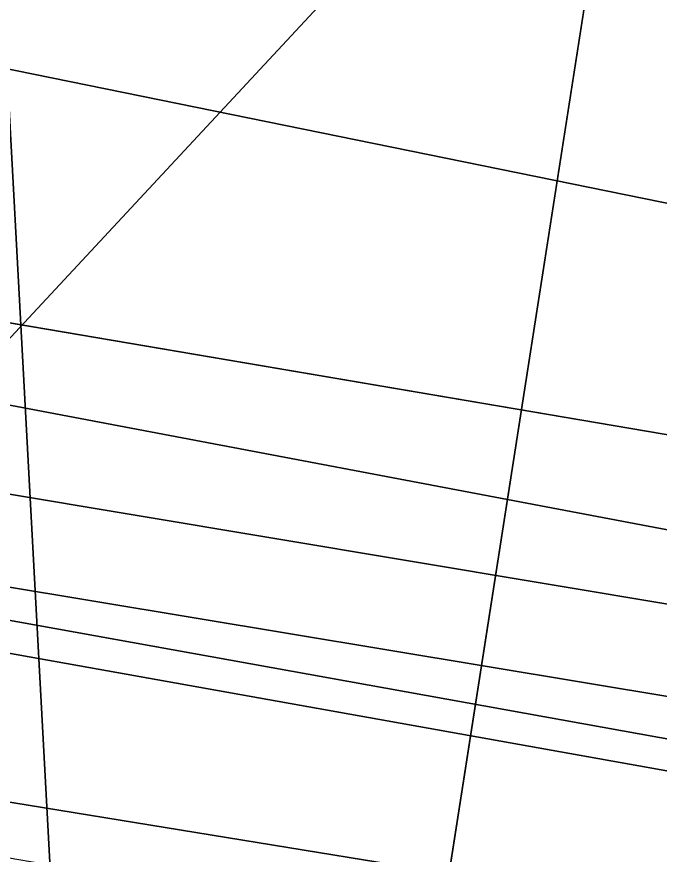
# Model space of a CAD drawing. Header units: metres. Extents: x 503497 to 504361, y 6966567 to 6966857.
# Drawn here: x 504125.0231 to 504125.3548, y 6966695.1902 to 6966695.6226 of the extents above; entities that cross this region are included whole.
import ezdxf

# ---------------------------------------------------------------- set-up
doc = ezdxf.new("R2010")
doc.units = ezdxf.units.M

msp = doc.modelspace()

# ---------------------------------------------------------------- linework, layer by layer
at = {"layer": 'SHADOW_APPROVED_20260111T072000'}
for points in [[(504137.1539, 6966693.1239), (504139.8525, 6966710.4238), (504060.2081, 6966726.6458), (504057.5095, 6966709.3459), (504137.1539, 6966693.1239)], [(504156.6455, 6966690.0834), (504137.1539, 6966693.1239), (504057.5095, 6966709.3459), (504077.0011, 6966706.3054), (504156.6455, 6966690.0834)]]:
    msp.add_lwpolyline(points, close=True, dxfattribs=at)
at = {"layer": 'SHADOW_APPROVED_20260114T072400'}
for points in [[(504137.1539, 6966693.1239), (504139.8525, 6966710.4238), (504061.4766, 6966725.2686), (504058.778, 6966707.9687), (504137.1539, 6966693.1239)], [(504156.6455, 6966690.0834), (504137.1539, 6966693.1239), (504058.778, 6966707.9687), (504078.2696, 6966704.9282), (504156.6455, 6966690.0834)]]:
    msp.add_lwpolyline(points, close=True, dxfattribs=at)
at = {"layer": 'SHADOW_APPROVED_20260122T071500'}
for points in [[(504137.1539, 6966693.1239), (504139.8525, 6966710.4238), (504049.9847, 6966726.4978), (504047.2861, 6966709.1979), (504137.1539, 6966693.1239)], [(504156.6455, 6966690.0834), (504137.1539, 6966693.1239), (504047.2861, 6966709.1979), (504066.7777, 6966706.1574), (504156.6455, 6966690.0834)]]:
    msp.add_lwpolyline(points, close=True, dxfattribs=at)
at = {"layer": 'SHADOW_APPROVED_20260126T071100'}
for points in [[(504158.2689, 6966700.4901), (504156.6455, 6966690.0834), (504060.4011, 6966706.4597), (504062.0245, 6966716.8664), (504158.2689, 6966700.4901)], [(504156.6455, 6966690.0834), (504137.1539, 6966693.1239), (504040.9095, 6966709.5002), (504060.4011, 6966706.4597), (504156.6455, 6966690.0834)]]:
    msp.add_lwpolyline(points, close=True, dxfattribs=at)
at = {"layer": 'SHADOW_APPROVED_20260621T090000'}
for points in [[(504125.6223, 6966696.1052), (504122.7613, 6966696.5515), (504064.245, 6966633.6199), (504067.106, 6966633.1736), (504125.6223, 6966696.1052)], [(504124.6436, 6966689.8311), (504125.6223, 6966696.1052), (504067.106, 6966633.1736), (504066.1273, 6966626.8995), (504124.6436, 6966689.8311)]]:
    msp.add_lwpolyline(points, close=True, dxfattribs=at)
at = {"layer": 'SHADOW_APPROVED_20260621T120000'}
for points in [[(504124.1841, 6966701.6081), (504124.6865, 6966701.7525), (504127.3075, 6966653.0797), (504126.8051, 6966652.9353), (504124.1841, 6966701.6081)], [(504124.6865, 6966701.7525), (504126.4679, 6966701.5261), (504129.0889, 6966652.8533), (504127.3075, 6966653.0797), (504124.6865, 6966701.7525)]]:
    msp.add_lwpolyline(points, close=True, dxfattribs=at)
at = {"layer": 'SHADOW_APPROVED_20261112T063500'}
for points in [[(504158.2689, 6966700.4901), (504156.6455, 6966690.0834), (504049.6765, 6966707.4484), (504051.2999, 6966717.8551), (504158.2689, 6966700.4901)], [(504156.6455, 6966690.0834), (504137.1539, 6966693.1239), (504030.1849, 6966710.4889), (504049.6765, 6966707.4484), (504156.6455, 6966690.0834)]]:
    msp.add_lwpolyline(points, close=True, dxfattribs=at)
at = {"layer": 'SHADOW_APPROVED_20261113T063500'}
for points in [[(504158.2689, 6966700.4901), (504156.6455, 6966690.0834), (504050.1862, 6966707.9006), (504051.8096, 6966718.3073), (504158.2689, 6966700.4901)], [(504156.6455, 6966690.0834), (504137.1539, 6966693.1239), (504030.6946, 6966710.9411), (504050.1862, 6966707.9006), (504156.6455, 6966690.0834)]]:
    msp.add_lwpolyline(points, close=True, dxfattribs=at)
at = {"layer": 'SHADOW_APPROVED_20261122T065200'}
for points in [[(504137.1539, 6966693.1239), (504139.8525, 6966710.4238), (504052.5996, 6966726.1524), (504049.901, 6966708.8525), (504137.1539, 6966693.1239)], [(504156.6455, 6966690.0834), (504137.1539, 6966693.1239), (504049.901, 6966708.8525), (504069.3926, 6966705.812), (504156.6455, 6966690.0834)]]:
    msp.add_lwpolyline(points, close=True, dxfattribs=at)
at = {"layer": 'SHADOW_APPROVED_20261123T070300'}
for points in [[(504158.2689, 6966700.4901), (504156.6455, 6966690.0834), (504077.8467, 6966703.1516), (504079.4701, 6966713.5583), (504158.2689, 6966700.4901)], [(504156.6455, 6966690.0834), (504137.1539, 6966693.1239), (504058.3551, 6966706.1921), (504077.8467, 6966703.1516), (504156.6455, 6966690.0834)]]:
    msp.add_lwpolyline(points, close=True, dxfattribs=at)
at = {"layer": 'SHADOW_APPROVED_20261221T120000'}
msp.add_lwpolyline([(504169.5969, 6966680.4426), (504126.9161, 6966687.1003), (504127.8948, 6966693.3744), (504125.0338, 6966693.8207), (504125.668, 6966697.8863), (504125.946, 6966698.4599), (504126.4566, 6966698.8773), (504126.959, 6966699.0217), (504128.7404, 6966698.7953), (504128.9074, 6966699.866), (504128.1289, 6966700.0389), (504127.6943, 6966700.3295), (504127.335, 6966700.8825), (504127.2408, 6966701.3771), (504128.2079, 6966707.6873), (504130.0818, 6966707.395), (504130.6299, 6966710.9085), (504143.1279, 6966708.959), (504143.1279, 6966708.959), (504143.0444, 6966708.4236), (504146.4576, 6966707.8912), (504146.8386, 6966710.3339), (504155.4551, 6966708.9898)], dxfattribs=at)
msp.add_lwpolyline([(504122.7613, 6966696.5515), (504123.3955, 6966700.6171), (504125.668, 6966697.8863), (504125.0338, 6966693.8207), (504122.7613, 6966696.5515)], close=True, dxfattribs=at)
at = {"layer": 'SHADOW_COMPARATOR_RL48_20260621T090000'}
for points in [[(504125.6223, 6966696.1052), (504122.7613, 6966696.5515), (504086.2736, 6966657.3107), (504089.1346, 6966656.8644), (504125.6223, 6966696.1052)], [(504124.6436, 6966689.8311), (504125.6223, 6966696.1052), (504089.1346, 6966656.8644), (504088.1559, 6966650.5903), (504124.6436, 6966689.8311)]]:
    msp.add_lwpolyline(points, close=True, dxfattribs=at)
at = {"layer": 'SHADOW_COMPARATOR_RL48_20260621T120000'}
for points in [[(504124.1841, 6966701.6081), (504124.6865, 6966701.7525), (504126.3208, 6966671.4027), (504125.8184, 6966671.2583), (504124.1841, 6966701.6081)], [(504124.6865, 6966701.7525), (504126.4679, 6966701.5261), (504128.1022, 6966671.1763), (504126.3208, 6966671.4027), (504124.6865, 6966701.7525)]]:
    msp.add_lwpolyline(points, close=True, dxfattribs=at)

doc.saveas('drawing.dxf')
